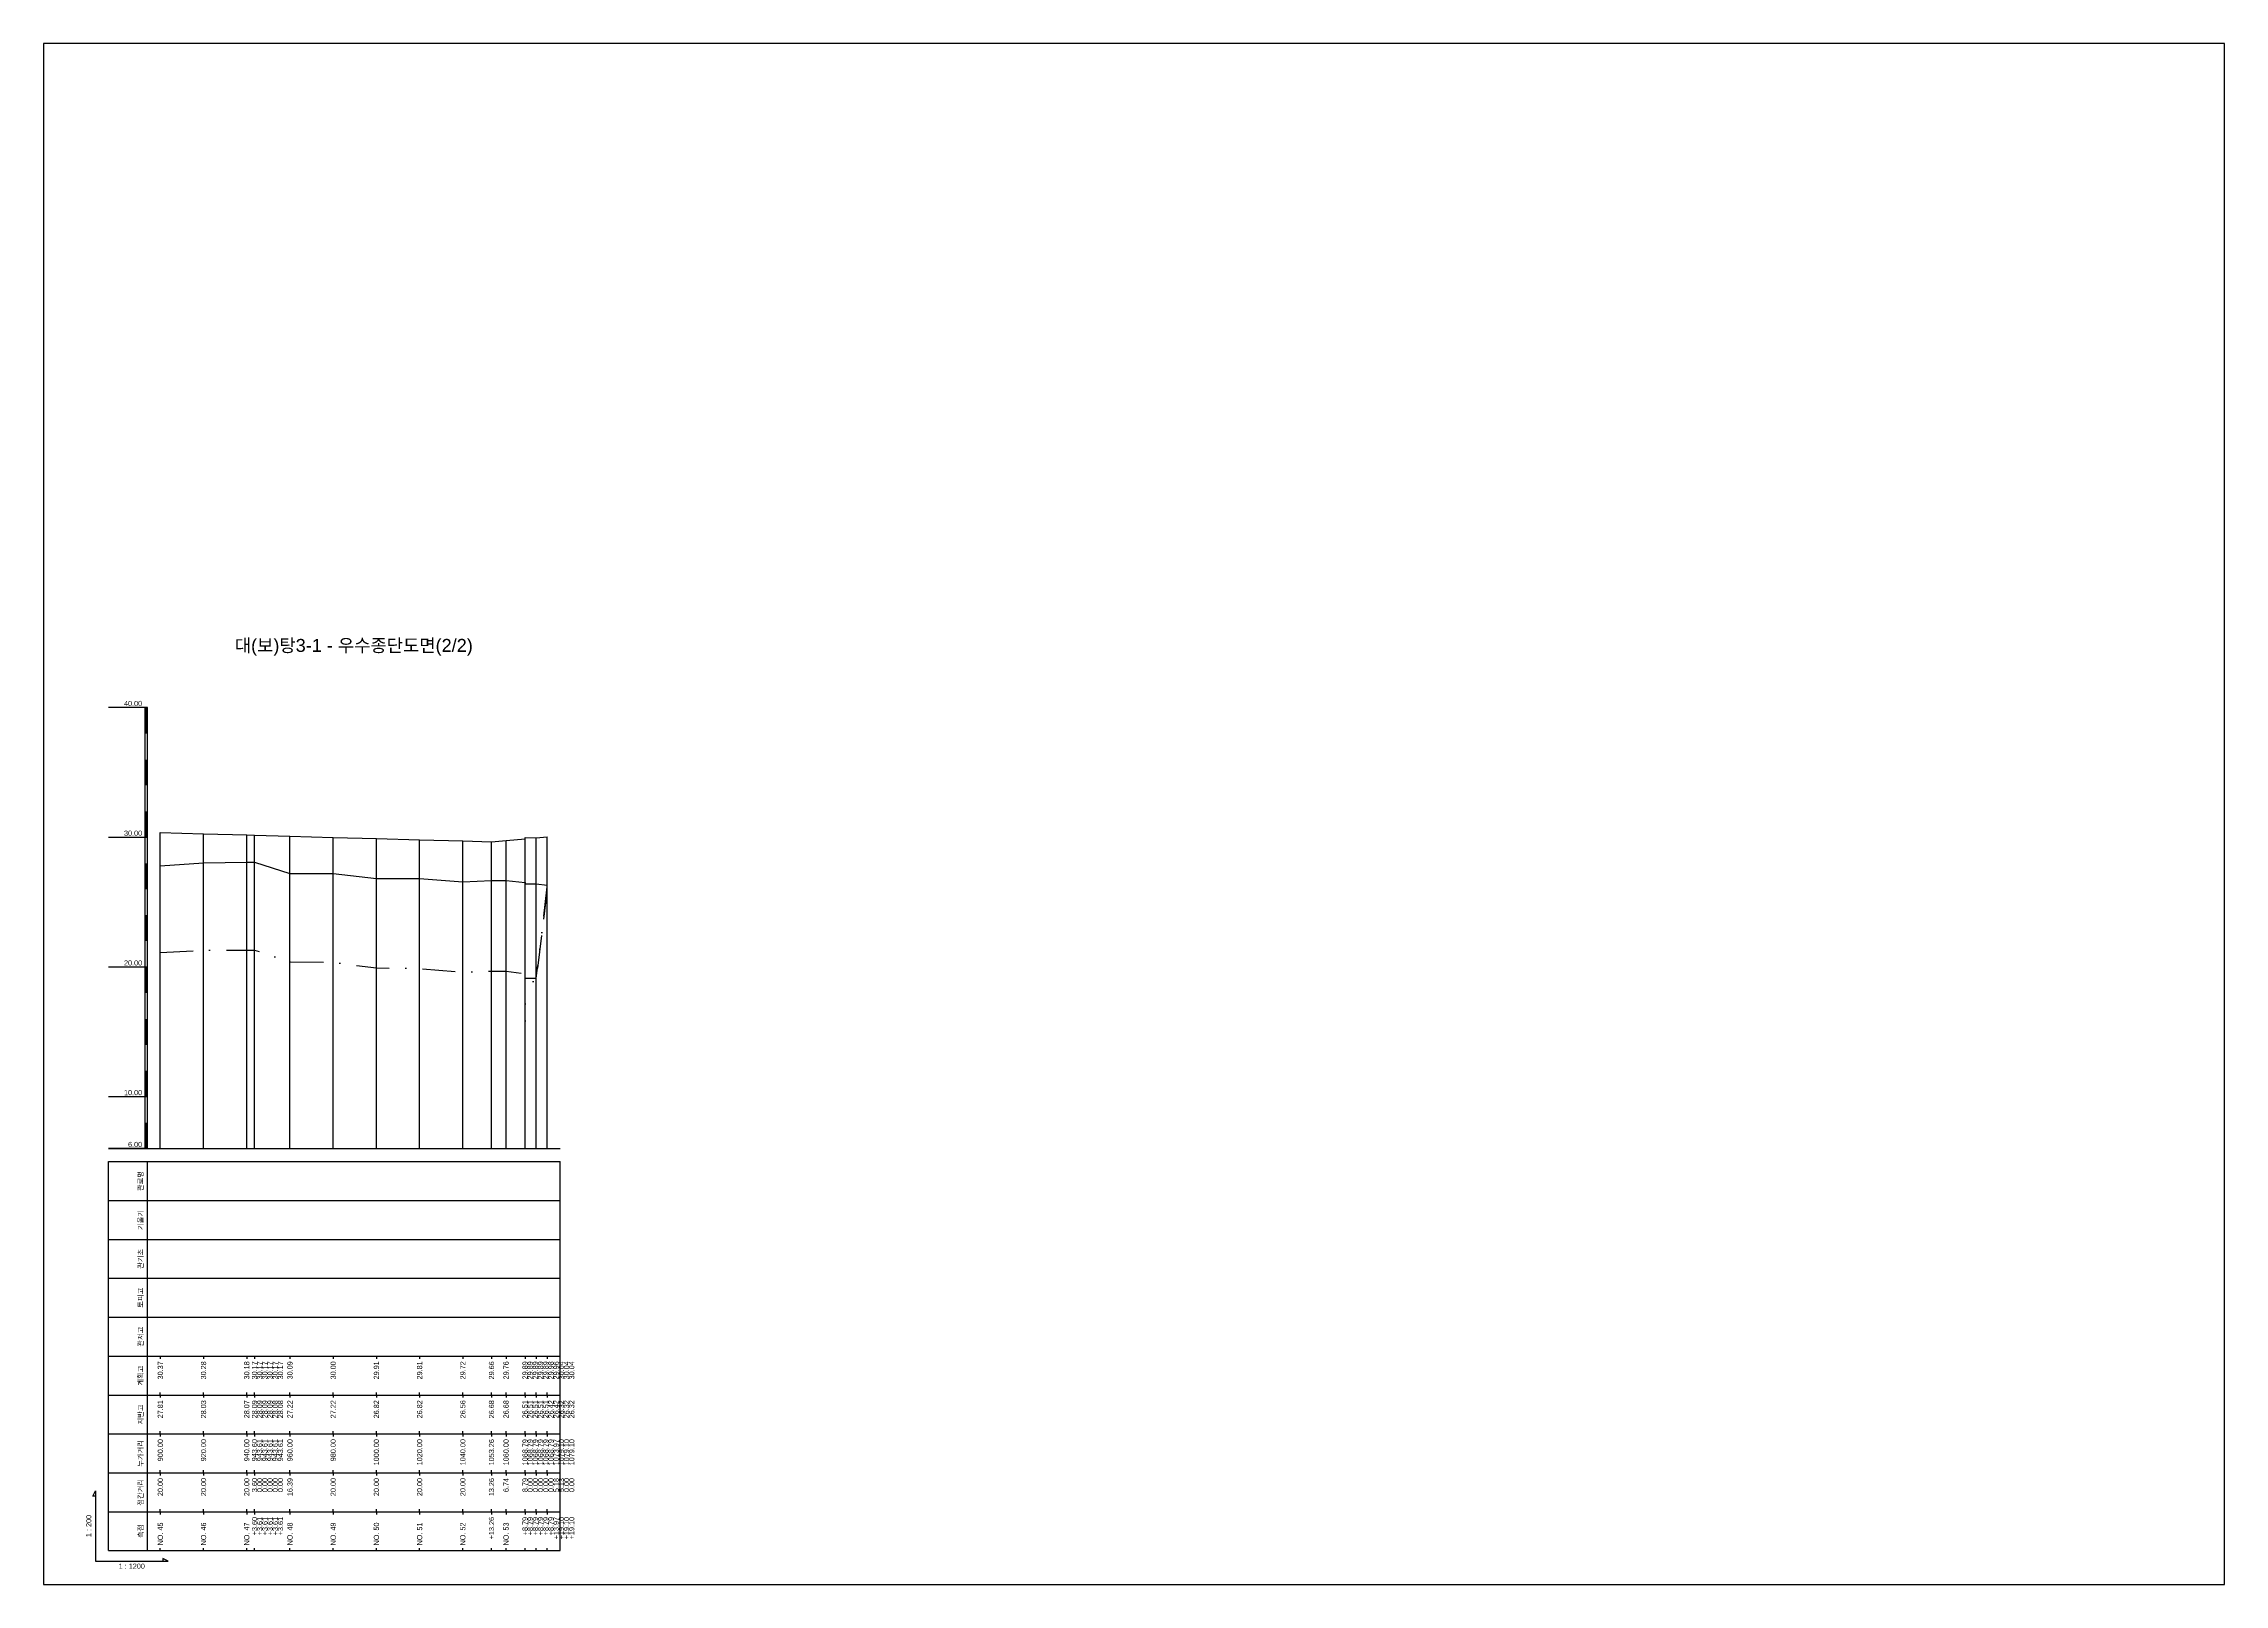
# Model space of a CAD drawing. Header units: millimetres. Extents: x -7351 to 135086, y 1419 to 5643.
# Drawn here: x 60834 to 61675, y 1419 to 2013 of the extents above; entities that cross this region are included whole.
import ezdxf
from ezdxf.enums import TextEntityAlignment as Align

# ---------------------------------------------------------------- set-up
doc = ezdxf.new("R2010")
doc.units = ezdxf.units.MM
for name, pattern in [('BORDER', [44.45, 12.7, -6.35, 12.7, -6.35, 0, -6.35]), ('DASHDOT', [25.4, 12.7, -6.35, 0, -6.35]), ('DIVIDE', [31.75, 12.7, -6.35, 0, -6.35, 0, -6.35])]:
    doc.linetypes.add(name, pattern=pattern)
for name, color, linetype in [('KZ_종단_계획선', 1, 'Continuous'), ('KZ_종단_노선명', 7, 'Continuous'), ('KZ_종단_도각', 7, 'Continuous'), ('KZ_종단_수직선', 7, 'Continuous'), ('KZ_종단_암선1', 56, 'DASHDOT'), ('KZ_종단_암선2', 4, 'DIVIDE'), ('KZ_종단_암선3', 6, 'BORDER'), ('KZ_종단_지반선', 3, 'Continuous'), ('KZ_종단_테이블문자', 7, 'Continuous'), ('KZ_종단_테이블선', 7, 'Continuous'), ('KZ_종단_폴대', 7, 'Continuous')]:
    doc.layers.add(name, color=color, linetype=linetype)
doc.styles.get("Standard").update_dxf_attribs({"font": 'arial.ttf'})

msp = doc.modelspace()

# ---------------------------------------------------------------- linework, layer by layer
at = {"layer": 'KZ_종단_계획선'}
msp.add_lwpolyline([(60879.36, 1708.88), (60879.36, 1708.88), (60896.03, 1708.42), (60912.69, 1707.96), (60915.7, 1707.87), (60915.7, 1707.87), (60915.7, 1707.87), (60915.7, 1707.87), (60915.7, 1707.87), (60915.7, 1707.87), (60929.36, 1707.49), (60946.03, 1707.03), (60962.69, 1706.57), (60979.36, 1706.11), (60996.03, 1705.65), (61007.08, 1705.34), (61012.69, 1705.83), (61020.02, 1706.48), (61020.02, 1706.48), (61020.02, 1706.48), (61020.02, 1706.48), (61020.02, 1706.48), (61020.02, 1706.93), (61024.34, 1706.86), (61028.61, 1707.24)], dxfattribs=at)
at = {"layer": 'KZ_종단_도각'}
msp.add_lwpolyline([(60834.36, 1419.04), (61675.36, 1419.04), (61675.36, 2013.04), (60834.36, 2013.04)], close=True, dxfattribs=at)
at = {"layer": 'KZ_종단_수직선'}
for p, q in [((60879.36, 1587.04), (60879.36, 1708.88)), ((60896.03, 1587.04), (60896.03, 1708.42)), ((60912.69, 1587.04), (60912.69, 1707.96)), ((60915.69, 1587.04), (60915.69, 1707.87)), ((60915.7, 1587.04), (60915.7, 1707.87)), ((60915.7, 1587.04), (60915.7, 1707.87)), ((60915.7, 1587.04), (60915.7, 1707.87)), ((60915.7, 1587.04), (60915.7, 1707.87)), ((60915.7, 1587.04), (60915.7, 1707.87)), ((60929.36, 1587.04), (60929.36, 1707.49)), ((61028.61, 1587.04), (61028.61, 1707.24)), ((61028.61, 1587.04), (61028.61, 1707.24)), ((61028.61, 1587.04), (61028.61, 1707.24)), ((60946.03, 1587.04), (60946.03, 1707.03)), ((60962.69, 1587.04), (60962.69, 1706.57)), ((60979.36, 1587.04), (60979.36, 1706.11)), ((60996.03, 1587.04), (60996.03, 1705.65)), ((61007.08, 1587.04), (61007.08, 1705.34)), ((61012.69, 1587.04), (61012.69, 1705.83)), ((61020.02, 1587.04), (61020.02, 1706.93)), ((61020.02, 1587.04), (61020.02, 1706.48)), ((61020.02, 1587.04), (61020.02, 1706.48)), ((61020.02, 1587.04), (61020.02, 1706.48)), ((61020.02, 1587.04), (61020.02, 1706.48)), ((61020.02, 1587.04), (61020.02, 1706.48)), ((61024.33, 1587.04), (61024.33, 1706.86))]:
    msp.add_line(p, q, dxfattribs=at)
at = {"layer": 'KZ_종단_암선1', "flags": 128}
msp.add_lwpolyline([(60879.36, 1662.59), (60896.03, 1663.47), (60912.69, 1663.53), (60915.69, 1663.54), (60915.7, 1663.54), (60915.7, 1663.54), (60915.7, 1663.54), (60915.7, 1663.54), (60915.7, 1663.54), (60929.36, 1659.07), (60946.03, 1658.88), (60962.69, 1656.68), (60979.36, 1656.5), (60996.03, 1655.04), (61007.08, 1655.49), (61012.69, 1655.42), (61020.02, 1654.49), (61020.02, 1654.49), (61020.02, 1654.49), (61020.02, 1654.49), (61020.02, 1654.49), (61020.02, 1653.94), (61024.33, 1653.94), (61028.61, 1653.39), (61028.61, 1653.39), (61028.61, 1653.39)], dxfattribs=at)
at = {"layer": 'KZ_종단_암선2', "flags": 128}
msp.add_lwpolyline([(61020.02, 1617.3), (61020.02, 1617.3), (61020.02, 1617.3), (61020.02, 1617.3), (61020.02, 1617.3), (61020.02, 1652.78), (61024.33, 1652.78), (61028.61, 1687.94), (61028.61, 1687.94), (61028.61, 1687.94)], dxfattribs=at)
at = {"layer": 'KZ_종단_암선3', "flags": 128}
msp.add_lwpolyline([(61020.02, 1616.46), (61020.02, 1616.46), (61020.02, 1616.46), (61020.02, 1616.46), (61020.02, 1616.46), (61020.02, 1651.45), (61024.33, 1651.44), (61028.61, 1686.11), (61028.61, 1686.11), (61028.61, 1686.11)], dxfattribs=at)
at = {"layer": 'KZ_종단_지반선', "flags": 128}
msp.add_lwpolyline([(60879.36, 1696.1), (60896.03, 1697.17), (60912.69, 1697.41), (60915.69, 1697.46), (60915.7, 1697.46), (60915.7, 1697.46), (60915.7, 1697.46), (60915.7, 1697.46), (60915.7, 1697.46), (60929.36, 1693.14), (60946.03, 1693.14), (60962.69, 1691.13), (60979.36, 1691.13), (60996.03, 1689.85), (61007.08, 1690.42), (61012.69, 1690.42), (61020.02, 1689.6), (61020.02, 1689.6), (61020.02, 1689.6), (61020.02, 1689.6), (61020.02, 1689.6), (61020.02, 1689.12), (61024.33, 1689.12), (61028.61, 1688.64), (61028.61, 1688.64), (61028.61, 1688.64)], dxfattribs=at)
at = {"layer": 'KZ_종단_테이블선'}
for p, q in [((60859.36, 1587.04), (61033.61, 1587.04)), ((60859.36, 1567.04), (60859.36, 1582.04)), ((60859.36, 1582.04), (61033.61, 1582.04)), ((60874.36, 1567.04), (60874.36, 1582.04)), ((61033.61, 1567.04), (61033.61, 1582.04)), ((60859.36, 1552.04), (60859.36, 1567.04)), ((60859.36, 1567.04), (61033.61, 1567.04)), ((60874.36, 1552.04), (60874.36, 1567.04)), ((61033.61, 1552.04), (61033.61, 1567.04)), ((60859.36, 1537.04), (60859.36, 1552.04)), ((60859.36, 1552.04), (61033.61, 1552.04)), ((60874.36, 1537.04), (60874.36, 1552.04)), ((61033.61, 1537.04), (61033.61, 1552.04)), ((60859.36, 1522.04), (60859.36, 1537.04)), ((60859.36, 1537.04), (61033.61, 1537.04)), ((60874.36, 1522.04), (60874.36, 1537.04)), ((61033.61, 1522.04), (61033.61, 1537.04)), ((60859.36, 1507.04), (60859.36, 1522.04)), ((60859.36, 1522.04), (61033.61, 1522.04)), ((60874.36, 1507.04), (60874.36, 1522.04)), ((61033.61, 1507.04), (61033.61, 1522.04)), ((60859.36, 1492.04), (60859.36, 1507.04)), ((60859.36, 1507.04), (61033.61, 1507.04)), ((60874.36, 1492.04), (60874.36, 1507.04)), ((60879.36, 1507.04), (60879.36, 1506.04)), ((60896.03, 1507.04), (60896.03, 1506.04)), ((60912.69, 1507.04), (60912.69, 1506.04)), ((60915.69, 1507.04), (60915.69, 1506.04)), ((60915.7, 1507.04), (60915.7, 1506.04)), ((60915.7, 1507.04), (60915.7, 1506.04)), ((60915.7, 1507.04), (60915.7, 1506.04)), ((60915.7, 1507.04), (60915.7, 1506.04)), ((60915.7, 1507.04), (60915.7, 1506.04)), ((60929.36, 1507.04), (60929.36, 1506.04)), ((60946.03, 1507.04), (60946.03, 1506.04)), ((60962.69, 1507.04), (60962.69, 1506.04)), ((60979.36, 1507.04), (60979.36, 1506.04)), ((60996.03, 1507.04), (60996.03, 1506.04)), ((61007.08, 1507.04), (61007.08, 1506.04)), ((61012.69, 1507.04), (61012.69, 1506.04)), ((61020.02, 1507.04), (61020.02, 1506.04)), ((61020.02, 1507.04), (61020.02, 1506.04)), ((61020.02, 1507.04), (61020.02, 1506.04)), ((61020.02, 1507.04), (61020.02, 1506.04)), ((61020.02, 1507.04), (61020.02, 1506.04)), ((61020.02, 1507.04), (61020.02, 1506.04)), ((61024.33, 1507.04), (61024.33, 1506.04)), ((61028.61, 1507.04), (61028.61, 1506.04)), ((61028.61, 1507.04), (61028.61, 1506.04)), ((61028.61, 1507.04), (61028.61, 1506.04)), ((61033.61, 1492.04), (61033.61, 1507.04)), ((60859.36, 1477.04), (60859.36, 1492.04)), ((60859.36, 1492.04), (61033.61, 1492.04)), ((60874.36, 1477.04), (60874.36, 1492.04)), ((60879.36, 1492.04), (60879.36, 1493.04)), ((60879.36, 1492.04), (60879.36, 1491.04)), ((60896.03, 1492.04), (60896.03, 1493.04)), ((60896.03, 1492.04), (60896.03, 1491.04)), ((60912.69, 1492.04), (60912.69, 1493.04)), ((60912.69, 1492.04), (60912.69, 1491.04)), ((60915.69, 1492.04), (60915.69, 1493.04)), ((60915.69, 1492.04), (60915.69, 1491.04)), ((60915.7, 1492.04), (60915.7, 1493.04)), ((60915.7, 1492.04), (60915.7, 1493.04)), ((60915.7, 1492.04), (60915.7, 1493.04)), ((60915.7, 1492.04), (60915.7, 1493.04)), ((60915.7, 1492.04), (60915.7, 1493.04)), ((60915.7, 1492.04), (60915.7, 1491.04)), ((60915.7, 1492.04), (60915.7, 1491.04)), ((60915.7, 1492.04), (60915.7, 1491.04)), ((60915.7, 1492.04), (60915.7, 1491.04)), ((60915.7, 1492.04), (60915.7, 1491.04)), ((60929.36, 1492.04), (60929.36, 1493.04)), ((60929.36, 1492.04), (60929.36, 1491.04)), ((60946.03, 1492.04), (60946.03, 1493.04)), ((60946.03, 1492.04), (60946.03, 1491.04)), ((60962.69, 1492.04), (60962.69, 1493.04)), ((60962.69, 1492.04), (60962.69, 1491.04)), ((60979.36, 1492.04), (60979.36, 1493.04)), ((60979.36, 1492.04), (60979.36, 1491.04)), ((60996.03, 1492.04), (60996.03, 1493.04)), ((60996.03, 1492.04), (60996.03, 1491.04)), ((61007.08, 1492.04), (61007.08, 1493.04)), ((61007.08, 1492.04), (61007.08, 1491.04)), ((61012.69, 1492.04), (61012.69, 1493.04)), ((61012.69, 1492.04), (61012.69, 1491.04)), ((61020.02, 1492.04), (61020.02, 1493.04)), ((61020.02, 1492.04), (61020.02, 1493.04)), ((61020.02, 1492.04), (61020.02, 1493.04)), ((61020.02, 1492.04), (61020.02, 1493.04)), ((61020.02, 1492.04), (61020.02, 1493.04)), ((61020.02, 1492.04), (61020.02, 1493.04)), ((61020.02, 1492.04), (61020.02, 1491.04)), ((61020.02, 1492.04), (61020.02, 1491.04)), ((61020.02, 1492.04), (61020.02, 1491.04)), ((61020.02, 1492.04), (61020.02, 1491.04)), ((61020.02, 1492.04), (61020.02, 1491.04)), ((61020.02, 1492.04), (61020.02, 1491.04)), ((61024.33, 1492.04), (61024.33, 1493.04)), ((61024.33, 1492.04), (61024.33, 1491.04)), ((61028.61, 1492.04), (61028.61, 1493.04)), ((61028.61, 1492.04), (61028.61, 1493.04)), ((61028.61, 1492.04), (61028.61, 1493.04)), ((61028.61, 1492.04), (61028.61, 1491.04)), ((61028.61, 1492.04), (61028.61, 1491.04)), ((61028.61, 1492.04), (61028.61, 1491.04)), ((61033.61, 1477.04), (61033.61, 1492.04)), ((60859.36, 1462.04), (60859.36, 1477.04)), ((60859.36, 1477.04), (61033.61, 1477.04)), ((60874.36, 1462.04), (60874.36, 1477.04)), ((60879.36, 1477.04), (60879.36, 1478.04)), ((60879.36, 1477.04), (60879.36, 1476.04)), ((60896.03, 1477.04), (60896.03, 1478.04)), ((60896.03, 1477.04), (60896.03, 1476.04)), ((60912.69, 1477.04), (60912.69, 1478.04)), ((60912.69, 1477.04), (60912.69, 1476.04)), ((60915.69, 1477.04), (60915.69, 1478.04)), ((60915.69, 1477.04), (60915.69, 1476.04)), ((60915.7, 1477.04), (60915.7, 1478.04)), ((60915.7, 1477.04), (60915.7, 1478.04)), ((60915.7, 1477.04), (60915.7, 1478.04)), ((60915.7, 1477.04), (60915.7, 1478.04)), ((60915.7, 1477.04), (60915.7, 1478.04)), ((60915.7, 1477.04), (60915.7, 1476.04)), ((60915.7, 1477.04), (60915.7, 1476.04)), ((60915.7, 1477.04), (60915.7, 1476.04)), ((60915.7, 1477.04), (60915.7, 1476.04)), ((60915.7, 1477.04), (60915.7, 1476.04)), ((60929.36, 1477.04), (60929.36, 1478.04)), ((60929.36, 1477.04), (60929.36, 1476.04)), ((60946.03, 1477.04), (60946.03, 1478.04)), ((60946.03, 1477.04), (60946.03, 1476.04)), ((60962.69, 1477.04), (60962.69, 1478.04)), ((60962.69, 1477.04), (60962.69, 1476.04)), ((60979.36, 1477.04), (60979.36, 1478.04)), ((60979.36, 1477.04), (60979.36, 1476.04)), ((60996.03, 1477.04), (60996.03, 1478.04)), ((60996.03, 1477.04), (60996.03, 1476.04)), ((61007.08, 1477.04), (61007.08, 1478.04)), ((61007.08, 1477.04), (61007.08, 1476.04)), ((61012.69, 1477.04), (61012.69, 1478.04)), ((61012.69, 1477.04), (61012.69, 1476.04)), ((61020.02, 1477.04), (61020.02, 1478.04)), ((61020.02, 1477.04), (61020.02, 1478.04)), ((61020.02, 1477.04), (61020.02, 1478.04)), ((61020.02, 1477.04), (61020.02, 1478.04)), ((61020.02, 1477.04), (61020.02, 1478.04)), ((61020.02, 1477.04), (61020.02, 1478.04)), ((61020.02, 1477.04), (61020.02, 1476.04)), ((61020.02, 1477.04), (61020.02, 1476.04)), ((61020.02, 1477.04), (61020.02, 1476.04)), ((61020.02, 1477.04), (61020.02, 1476.04)), ((61020.02, 1477.04), (61020.02, 1476.04)), ((61020.02, 1477.04), (61020.02, 1476.04)), ((61024.33, 1477.04), (61024.33, 1478.04)), ((61024.33, 1477.04), (61024.33, 1476.04)), ((61028.61, 1477.04), (61028.61, 1478.04)), ((61028.61, 1477.04), (61028.61, 1478.04)), ((61028.61, 1477.04), (61028.61, 1478.04)), ((61028.61, 1477.04), (61028.61, 1476.04)), ((61028.61, 1477.04), (61028.61, 1476.04)), ((61028.61, 1477.04), (61028.61, 1476.04)), ((61033.61, 1462.04), (61033.61, 1477.04)), ((60859.36, 1447.04), (60859.36, 1462.04)), ((60859.36, 1462.04), (61033.61, 1462.04)), ((60874.36, 1447.04), (60874.36, 1462.04)), ((60879.36, 1462.04), (60879.36, 1463.04)), ((60879.36, 1462.04), (60879.36, 1461.04)), ((60896.03, 1462.04), (60896.03, 1463.04)), ((60896.03, 1462.04), (60896.03, 1461.04)), ((60912.69, 1462.04), (60912.69, 1463.04)), ((60912.69, 1462.04), (60912.69, 1461.04)), ((60915.69, 1462.04), (60915.69, 1463.04)), ((60915.69, 1462.04), (60915.69, 1461.04)), ((60915.7, 1462.04), (60915.7, 1463.04)), ((60915.7, 1462.04), (60915.7, 1463.04)), ((60915.7, 1462.04), (60915.7, 1463.04)), ((60915.7, 1462.04), (60915.7, 1463.04)), ((60915.7, 1462.04), (60915.7, 1463.04)), ((60915.7, 1462.04), (60915.7, 1461.04)), ((60915.7, 1462.04), (60915.7, 1461.04)), ((60915.7, 1462.04), (60915.7, 1461.04)), ((60915.7, 1462.04), (60915.7, 1461.04)), ((60915.7, 1462.04), (60915.7, 1461.04)), ((60929.36, 1462.04), (60929.36, 1463.04)), ((60929.36, 1462.04), (60929.36, 1461.04)), ((60946.03, 1462.04), (60946.03, 1463.04)), ((60946.03, 1462.04), (60946.03, 1461.04)), ((60962.69, 1462.04), (60962.69, 1463.04)), ((60962.69, 1462.04), (60962.69, 1461.04)), ((60979.36, 1462.04), (60979.36, 1463.04)), ((60979.36, 1462.04), (60979.36, 1461.04)), ((60996.03, 1462.04), (60996.03, 1463.04)), ((60996.03, 1462.04), (60996.03, 1461.04)), ((61007.08, 1462.04), (61007.08, 1463.04)), ((61007.08, 1462.04), (61007.08, 1461.04)), ((61012.69, 1462.04), (61012.69, 1463.04)), ((61012.69, 1462.04), (61012.69, 1461.04)), ((61020.02, 1462.04), (61020.02, 1463.04)), ((61020.02, 1462.04), (61020.02, 1463.04)), ((61020.02, 1462.04), (61020.02, 1463.04)), ((61020.02, 1462.04), (61020.02, 1463.04)), ((61020.02, 1462.04), (61020.02, 1463.04)), ((61020.02, 1462.04), (61020.02, 1463.04)), ((61020.02, 1462.04), (61020.02, 1461.04)), ((61020.02, 1462.04), (61020.02, 1461.04)), ((61020.02, 1462.04), (61020.02, 1461.04)), ((61020.02, 1462.04), (61020.02, 1461.04)), ((61020.02, 1462.04), (61020.02, 1461.04)), ((61020.02, 1462.04), (61020.02, 1461.04)), ((61024.33, 1462.04), (61024.33, 1463.04)), ((61024.33, 1462.04), (61024.33, 1461.04)), ((61028.61, 1462.04), (61028.61, 1463.04)), ((61028.61, 1462.04), (61028.61, 1463.04)), ((61028.61, 1462.04), (61028.61, 1463.04)), ((61028.61, 1462.04), (61028.61, 1461.04)), ((61028.61, 1462.04), (61028.61, 1461.04)), ((61028.61, 1462.04), (61028.61, 1461.04)), ((61033.61, 1447.04), (61033.61, 1462.04)), ((60859.36, 1432.04), (60859.36, 1447.04)), ((60859.36, 1447.04), (61033.61, 1447.04)), ((60874.36, 1432.04), (60874.36, 1447.04)), ((60879.36, 1447.04), (60879.36, 1448.04)), ((60879.36, 1447.04), (60879.36, 1446.04)), ((60896.03, 1447.04), (60896.03, 1448.04)), ((60896.03, 1447.04), (60896.03, 1446.04)), ((60912.69, 1447.04), (60912.69, 1448.04)), ((60912.69, 1447.04), (60912.69, 1446.04)), ((60915.69, 1447.04), (60915.69, 1448.04)), ((60915.69, 1447.04), (60915.69, 1446.04)), ((60915.7, 1447.04), (60915.7, 1448.04)), ((60915.7, 1447.04), (60915.7, 1448.04)), ((60915.7, 1447.04), (60915.7, 1448.04)), ((60915.7, 1447.04), (60915.7, 1448.04)), ((60915.7, 1447.04), (60915.7, 1448.04)), ((60915.7, 1447.04), (60915.7, 1446.04)), ((60915.7, 1447.04), (60915.7, 1446.04)), ((60915.7, 1447.04), (60915.7, 1446.04)), ((60915.7, 1447.04), (60915.7, 1446.04)), ((60915.7, 1447.04), (60915.7, 1446.04)), ((60929.36, 1447.04), (60929.36, 1448.04)), ((60929.36, 1447.04), (60929.36, 1446.04)), ((60946.03, 1447.04), (60946.03, 1448.04)), ((60946.03, 1447.04), (60946.03, 1446.04)), ((60962.69, 1447.04), (60962.69, 1448.04)), ((60962.69, 1447.04), (60962.69, 1446.04)), ((60979.36, 1447.04), (60979.36, 1448.04)), ((60979.36, 1447.04), (60979.36, 1446.04)), ((60996.03, 1447.04), (60996.03, 1448.04)), ((60996.03, 1447.04), (60996.03, 1446.04)), ((61007.08, 1447.04), (61007.08, 1448.04)), ((61007.08, 1447.04), (61007.08, 1446.04)), ((61012.69, 1447.04), (61012.69, 1448.04)), ((61012.69, 1447.04), (61012.69, 1446.04)), ((61020.02, 1447.04), (61020.02, 1448.04)), ((61020.02, 1447.04), (61020.02, 1448.04)), ((61020.02, 1447.04), (61020.02, 1448.04)), ((61020.02, 1447.04), (61020.02, 1448.04)), ((61020.02, 1447.04), (61020.02, 1448.04)), ((61020.02, 1447.04), (61020.02, 1448.04)), ((61020.02, 1447.04), (61020.02, 1446.04)), ((61020.02, 1447.04), (61020.02, 1446.04)), ((61020.02, 1447.04), (61020.02, 1446.04)), ((61020.02, 1447.04), (61020.02, 1446.04)), ((61020.02, 1447.04), (61020.02, 1446.04)), ((61020.02, 1447.04), (61020.02, 1446.04)), ((61024.33, 1447.04), (61024.33, 1448.04)), ((61024.33, 1447.04), (61024.33, 1446.04)), ((61028.61, 1447.04), (61028.61, 1448.04)), ((61028.61, 1447.04), (61028.61, 1448.04)), ((61028.61, 1447.04), (61028.61, 1448.04)), ((61028.61, 1447.04), (61028.61, 1446.04)), ((61028.61, 1447.04), (61028.61, 1446.04)), ((61028.61, 1447.04), (61028.61, 1446.04)), ((61033.61, 1432.04), (61033.61, 1447.04)), ((60859.36, 1432.04), (61033.61, 1432.04)), ((60879.36, 1432.04), (60879.36, 1433.04)), ((60896.03, 1432.04), (60896.03, 1433.04)), ((60912.69, 1432.04), (60912.69, 1433.04)), ((60915.69, 1432.04), (60915.69, 1433.04)), ((60915.7, 1432.04), (60915.7, 1433.04)), ((60915.7, 1432.04), (60915.7, 1433.04)), ((60915.7, 1432.04), (60915.7, 1433.04)), ((60915.7, 1432.04), (60915.7, 1433.04)), ((60915.7, 1432.04), (60915.7, 1433.04)), ((60929.36, 1432.04), (60929.36, 1433.04)), ((60946.03, 1432.04), (60946.03, 1433.04)), ((60962.69, 1432.04), (60962.69, 1433.04)), ((60979.36, 1432.04), (60979.36, 1433.04)), ((60996.03, 1432.04), (60996.03, 1433.04)), ((61007.08, 1432.04), (61007.08, 1433.04)), ((61012.69, 1432.04), (61012.69, 1433.04)), ((61020.02, 1432.04), (61020.02, 1433.04)), ((61020.02, 1432.04), (61020.02, 1433.04)), ((61020.02, 1432.04), (61020.02, 1433.04)), ((61020.02, 1432.04), (61020.02, 1433.04)), ((61020.02, 1432.04), (61020.02, 1433.04)), ((61020.02, 1432.04), (61020.02, 1433.04)), ((61024.33, 1432.04), (61024.33, 1433.04)), ((61028.61, 1432.04), (61028.61, 1433.04)), ((61028.61, 1432.04), (61028.61, 1433.04)), ((61028.61, 1432.04), (61028.61, 1433.04))]:
    msp.add_line(p, q, dxfattribs=at)
msp.add_lwpolyline([(60854.36, 1453.04), (60853.36, 1453.04), (60854.36, 1455.04), (60854.36, 1428.04), (60882.36, 1428.04), (60880.36, 1429.04), (60880.36, 1428.04)], dxfattribs=at)
at = {"layer": 'KZ_종단_폴대'}
for p, q in [((60874.36, 1757.04), (60859.36, 1757.04)), ((60874.36, 1707.04), (60859.36, 1707.04)), ((60874.36, 1657.04), (60859.36, 1657.04)), ((60874.36, 1607.04), (60859.36, 1607.04)), ((60874.36, 1587.04), (60859.36, 1587.04))]:
    msp.add_line(p, q, dxfattribs=at)
for points in [[(60873.86, 1747.04, 1, 1, 0), (60873.86, 1757.04, 1, 1, 0)], [(60873.86, 1727.04, 1, 1, 0), (60873.86, 1737.04, 1, 1, 0)], [(60873.86, 1707.04, 1, 1, 0), (60873.86, 1717.04, 1, 1, 0)], [(60873.86, 1687.04, 1, 1, 0), (60873.86, 1697.04, 1, 1, 0)], [(60873.86, 1667.04, 1, 1, 0), (60873.86, 1677.04, 1, 1, 0)], [(60873.86, 1647.04, 1, 1, 0), (60873.86, 1657.04, 1, 1, 0)], [(60873.86, 1627.04, 1, 1, 0), (60873.86, 1637.04, 1, 1, 0)], [(60873.86, 1607.04, 1, 1, 0), (60873.86, 1617.04, 1, 1, 0)], [(60873.86, 1587.04, 1, 1, 0), (60873.86, 1597.04, 1, 1, 0)]]:
    msp.add_lwpolyline(points, format="xyseb", dxfattribs=at)
msp.add_lwpolyline([(60874.36, 1587.04), (60874.36, 1757.04), (60873.36, 1757.04), (60873.36, 1587.04), (60874.36, 1587.04)], dxfattribs=at)

# ---------------------------------------------------------------- texts
at = {"layer": 'KZ_종단_노선명'}
msp.add_text('대(보)탕3-1 - 우수종단도면(2/2)', height=5, dxfattribs=at).set_placement((60953.98, 1777.04), align=Align.BOTTOM_CENTER)
at = {"layer": 'KZ_종단_테이블문자'}
for s, p in [('30.37', (60879.36, 1505.04)), ('30.28', (60896.03, 1505.04)), ('30.18', (60912.69, 1505.04)), ('30.17', (60915.69, 1505.04)), ('30.17', (60917.69, 1505.04)), ('30.17', (60919.69, 1505.04)), ('30.17', (60921.69, 1505.04)), ('30.17', (60923.69, 1505.04)), ('30.17', (60925.69, 1505.04)), ('30.09', (60929.36, 1505.04)), ('30.00', (60946.03, 1505.04)), ('29.91', (60962.69, 1505.04)), ('29.81', (60979.36, 1505.04)), ('29.72', (60996.03, 1505.04)), ('29.66', (61007.08, 1505.04)), ('29.76', (61012.69, 1505.04)), ('29.89', (61020.02, 1505.04)), ('29.89', (61022.02, 1505.04)), ('29.89', (61024.02, 1505.04)), ('29.89', (61026.02, 1505.04)), ('29.89', (61028.02, 1505.04)), ('29.98', (61030.02, 1505.04)), ('29.96', (61032.02, 1505.04)), ('30.04', (61034.02, 1505.04)), ('30.04', (61036.02, 1505.04)), ('30.04', (61038.02, 1505.04)), ('27.81', (60879.36, 1490.04)), ('28.03', (60896.03, 1490.04)), ('28.07', (60912.69, 1490.04)), ('28.09', (60915.69, 1490.04)), ('28.09', (60917.69, 1490.04)), ('28.09', (60919.69, 1490.04)), ('28.09', (60921.69, 1490.04)), ('28.08', (60923.69, 1490.04)), ('28.08', (60925.69, 1490.04)), ('27.22', (60929.36, 1490.04)), ('27.22', (60946.03, 1490.04)), ('26.82', (60962.69, 1490.04)), ('26.82', (60979.36, 1490.04)), ('26.56', (60996.03, 1490.04)), ('26.68', (61007.08, 1490.04)), ('26.68', (61012.69, 1490.04)), ('26.51', (61020.02, 1490.04)), ('26.51', (61022.02, 1490.04)), ('26.51', (61024.02, 1490.04)), ('26.51', (61026.02, 1490.04)), ('26.51', (61028.02, 1490.04)), ('26.42', (61030.02, 1490.04)), ('26.42', (61032.02, 1490.04)), ('26.32', (61034.02, 1490.04)), ('26.32', (61036.02, 1490.04)), ('26.32', (61038.02, 1490.04)), ('900.00', (60879.36, 1475.04)), ('920.00', (60896.03, 1475.04)), ('940.00', (60912.69, 1475.04)), ('943.60', (60915.69, 1475.04)), ('943.61', (60917.69, 1475.04)), ('943.61', (60919.69, 1475.04)), ('943.61', (60921.69, 1475.04)), ('943.61', (60923.69, 1475.04)), ('943.61', (60925.69, 1475.04)), ('960.00', (60929.36, 1475.04)), ('980.00', (60946.03, 1475.04)), ('1000.00', (60962.69, 1475.04)), ('1020.00', (60979.36, 1475.04)), ('1040.00', (60996.03, 1475.04)), ('1053.26', (61007.08, 1475.04)), ('1060.00', (61012.69, 1475.04)), ('1068.79', (61020.02, 1475.04)), ('1068.79', (61022.02, 1475.04)), ('1068.79', (61024.02, 1475.04)), ('1068.79', (61026.02, 1475.04)), ('1068.79', (61028.02, 1475.04)), ('1068.79', (61030.02, 1475.04)), ('1073.97', (61032.02, 1475.04)), ('1079.10', (61034.02, 1475.04)), ('1079.10', (61036.02, 1475.04)), ('1079.10', (61038.02, 1475.04)), ('20.00', (60879.36, 1460.04)), ('20.00', (60896.03, 1460.04)), ('20.00', (60912.69, 1460.04)), ('3.60', (60915.69, 1460.04)), ('0.00', (60917.69, 1460.04)), ('0.00', (60919.69, 1460.04)), ('0.00', (60921.69, 1460.04)), ('0.00', (60923.69, 1460.04)), ('0.00', (60925.69, 1460.04)), ('16.39', (60929.36, 1460.04)), ('20.00', (60946.03, 1460.04)), ('20.00', (60962.69, 1460.04)), ('20.00', (60979.36, 1460.04)), ('20.00', (60996.03, 1460.04)), ('13.26', (61007.08, 1460.04)), ('6.74', (61012.69, 1460.04)), ('8.79', (61020.02, 1460.04)), ('0.00', (61022.02, 1460.04)), ('0.00', (61024.02, 1460.04)), ('0.00', (61026.02, 1460.04)), ('0.00', (61028.02, 1460.04)), ('0.00', (61030.02, 1460.04)), ('5.18', (61032.02, 1460.04)), ('5.13', (61034.02, 1460.04)), ('0.00', (61036.02, 1460.04)), ('0.00', (61038.02, 1460.04)), ('+3.60', (60915.69, 1445.04)), ('+3.61', (60917.69, 1445.04)), ('+3.61', (60919.69, 1445.04)), ('+3.61', (60921.69, 1445.04)), ('+3.61', (60923.69, 1445.04)), ('+3.61', (60925.69, 1445.04)), ('+13.26', (61007.08, 1445.04)), ('+8.79', (61020.02, 1445.04)), ('+8.79', (61022.02, 1445.04)), ('+8.79', (61024.02, 1445.04)), ('+8.79', (61026.02, 1445.04)), ('+8.79', (61028.02, 1445.04)), ('+8.79', (61030.02, 1445.04)), ('+13.97', (61032.02, 1445.04)), ('+19.10', (61034.02, 1445.04)), ('+19.10', (61036.02, 1445.04)), ('+19.10', (61038.02, 1445.04))]:
    msp.add_text(s, height=2, rotation=90, dxfattribs=at).set_placement(p, align=Align.MIDDLE_RIGHT)
for s, p in [('NO. 45', (60879.36, 1434.04)), ('NO. 46', (60896.03, 1434.04)), ('NO. 47', (60912.69, 1434.04)), ('NO. 48', (60929.36, 1434.04)), ('NO. 49', (60946.03, 1434.04)), ('NO. 50', (60962.69, 1434.04)), ('NO. 51', (60979.36, 1434.04)), ('NO. 52', (60996.03, 1434.04)), ('NO. 53', (61012.69, 1434.04))]:
    msp.add_text(s, height=2, rotation=90, dxfattribs=at).set_placement(p, align=Align.MIDDLE_LEFT)
at = {"layer": 'KZ_종단_테이블선'}
for s, p in [('관로명', (60873.36, 1574.54)), ('기울기', (60873.36, 1559.54)), ('관기초', (60873.36, 1544.54)), ('토피고', (60873.36, 1529.54)), ('관저고', (60873.36, 1514.54)), ('계획고', (60873.36, 1499.54)), ('지반고', (60873.36, 1484.54)), ('누가거리', (60873.36, 1469.54)), ('점간거리', (60873.36, 1454.54)), ('1 : 200', (60853.36, 1441.54)), ('측점', (60873.36, 1439.54))]:
    msp.add_text(s, height=2, rotation=90, dxfattribs=at).set_placement(p, align=Align.BOTTOM_CENTER)
msp.add_text('1 : 1200', height=2, dxfattribs=at).set_placement((60868.36, 1427.04), align=Align.TOP_CENTER)
at = {"layer": 'KZ_종단_폴대'}
for s, p in [('40.00', (60872.36, 1757.04)), ('30.00', (60872.36, 1707.04)), ('20.00', (60872.36, 1657.04)), ('10.00', (60872.36, 1607.04)), ('6.00', (60872.36, 1587.04))]:
    msp.add_text(s, height=2, dxfattribs=at).set_placement(p, align=Align.BOTTOM_RIGHT)

doc.saveas('drawing.dxf')
